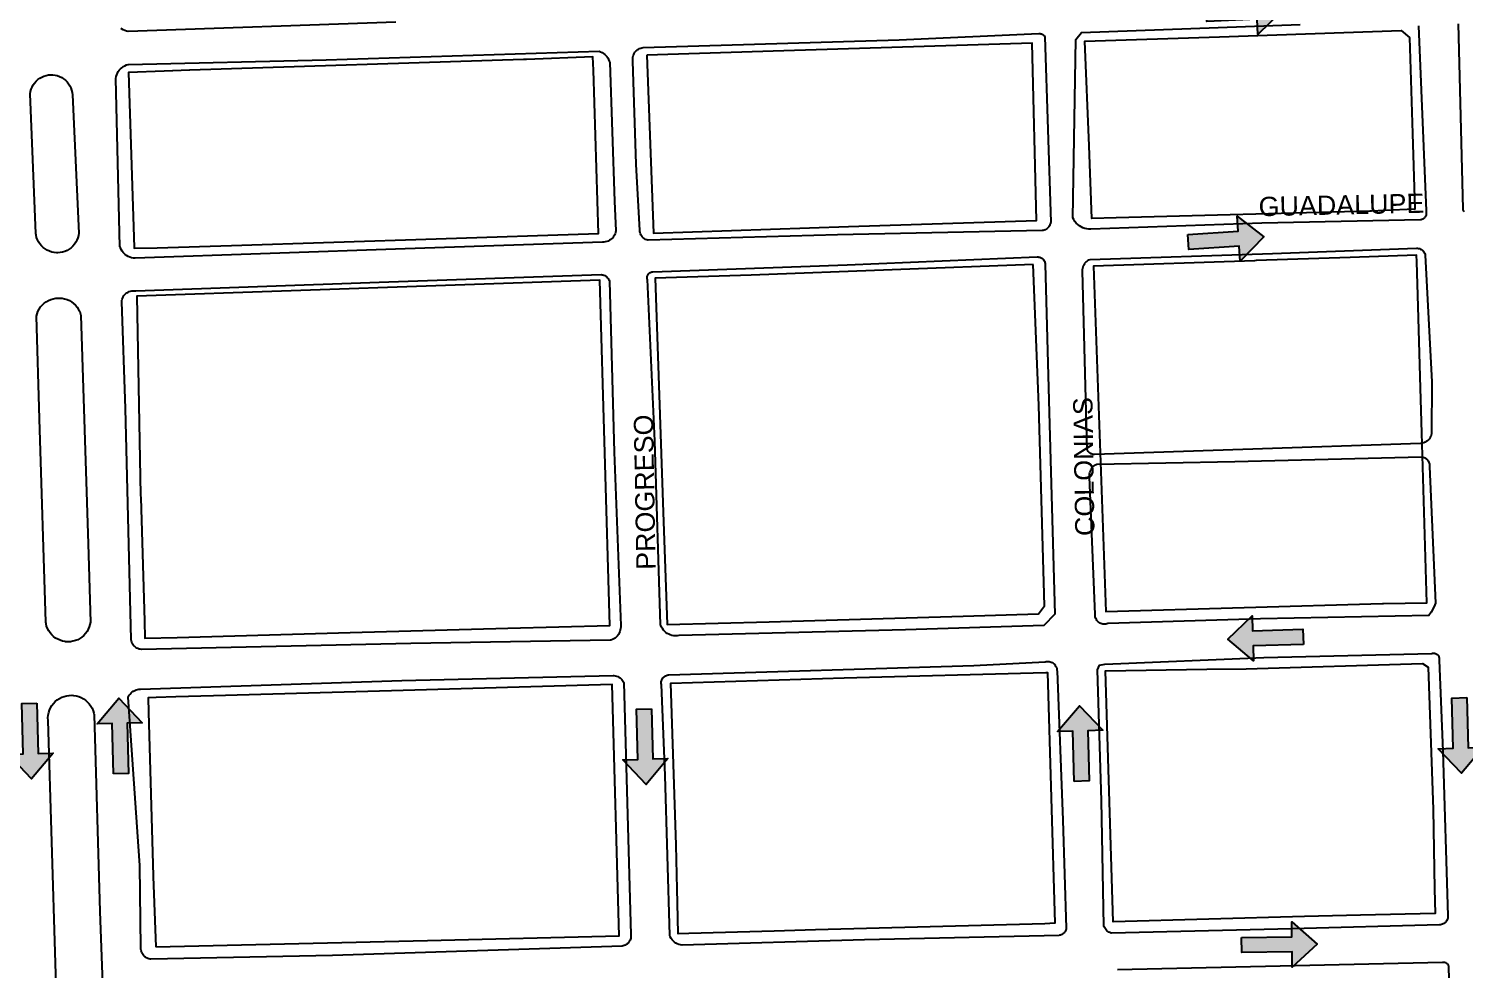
# Model space of a CAD drawing. Header units: metres. Extents: x 668617 to 675126, y 2286318 to 2293677.
# Drawn here: x 673678.4 to 674051.4, y 2290569 to 2290813.5 of the extents above; entities that cross this region are included whole.
import ezdxf

# ---------------------------------------------------------------- set-up
doc = ezdxf.new("R2010")
doc.units = ezdxf.units.M
doc.header["$MEASUREMENT"] = 0
for name, color, linetype in [('0_SENTIDO-VIAL', 30, 'Continuous'), ('DMTG-BANQUETA', 252, 'Continuous'), ('DMTG-CAMELLON', 252, 'Continuous'), ('DMTG-MANZANA', 253, 'Continuous'), ('DMTG-NOM-CALLES', 251, 'Continuous'), ('DMTG-TRAZA-BASE', 7, 'Continuous'), ('DMTG_SECCIONES_VIALES', 250, 'Continuous')]:
    doc.layers.add(name, color=color, linetype=linetype)
doc.styles.get("Standard").update_dxf_attribs({"font": 'arial.ttf'})

# ---------------------------------------------------------------- blocks, each defined once
blk = doc.blocks.new('traza_base_proyecto')
at = {"layer": '0_SENTIDO-VIAL'}
for points in [[(2427.6, -1831.99), (2440.66, -1831.45), (2440.5, -1827.53), (2447.27, -1833.14), (2440.98, -1839.29), (2440.82, -1835.37), (2427.76, -1835.91)], [(2422.84, -1891.27), (2435.88, -1890.41), (2435.62, -1886.5), (2442.53, -1891.93), (2436.4, -1898.23), (2436.14, -1894.32), (2423.1, -1895.18)], [(2452.81, -1997.83), (2439.75, -1998.23), (2439.87, -2002.15), (2433.15, -1996.47), (2439.5, -1990.39), (2439.62, -1994.31), (2452.69, -1993.91)], [(2123.73, -2013.12), (2124.09, -2026.19), (2128.01, -2026.08), (2122.31, -2032.77), (2116.25, -2026.4), (2120.17, -2026.29), (2119.81, -2013.23)], [(2143.64, -2031.48), (2143.28, -2018.41), (2139.36, -2018.52), (2145.06, -2011.82), (2151.12, -2018.19), (2147.2, -2018.3), (2147.56, -2031.37)], [(2393.24, -2033.44), (2392.88, -2020.38), (2388.96, -2020.48), (2394.66, -2013.79), (2400.72, -2020.16), (2396.8, -2020.27), (2397.16, -2033.33)], [(2495.29, -2011.67), (2495.65, -2024.74), (2499.57, -2024.63), (2493.87, -2031.32), (2487.81, -2024.95), (2491.73, -2024.85), (2491.37, -2011.78)], [(2283.43, -2014.56), (2283.79, -2027.62), (2287.71, -2027.52), (2282.01, -2034.21), (2275.95, -2027.84), (2279.87, -2027.73), (2279.51, -2014.67)], [(2436.76, -2074.01), (2449.83, -2073.85), (2449.79, -2069.93), (2456.39, -2075.73), (2449.93, -2081.69), (2449.88, -2077.77), (2436.81, -2077.93)]]:
    blk.add_hatch(color=256, dxfattribs=at).paths.add_polyline_path(points)
for points in [[(2427.6, -1831.99), (2440.66, -1831.45), (2440.5, -1827.53), (2447.27, -1833.14), (2440.98, -1839.29), (2440.82, -1835.37), (2427.76, -1835.91)], [(2422.84, -1891.27), (2435.88, -1890.41), (2435.62, -1886.5), (2442.53, -1891.93), (2436.4, -1898.23), (2436.14, -1894.32), (2423.1, -1895.18)], [(2452.81, -1997.83), (2439.75, -1998.23), (2439.87, -2002.15), (2433.15, -1996.47), (2439.5, -1990.39), (2439.62, -1994.31), (2452.69, -1993.91)], [(2123.73, -2013.12), (2124.09, -2026.19), (2128.01, -2026.08), (2122.31, -2032.77), (2116.25, -2026.4), (2120.17, -2026.29), (2119.81, -2013.23)], [(2143.64, -2031.48), (2143.28, -2018.41), (2139.36, -2018.52), (2145.06, -2011.82), (2151.12, -2018.19), (2147.2, -2018.3), (2147.56, -2031.37)], [(2393.24, -2033.44), (2392.88, -2020.38), (2388.96, -2020.48), (2394.66, -2013.79), (2400.72, -2020.16), (2396.8, -2020.27), (2397.16, -2033.33)], [(2495.29, -2011.67), (2495.65, -2024.74), (2499.57, -2024.63), (2493.87, -2031.32), (2487.81, -2024.95), (2491.73, -2024.85), (2491.37, -2011.78)], [(2283.43, -2014.56), (2283.79, -2027.62), (2287.71, -2027.52), (2282.01, -2034.21), (2275.95, -2027.84), (2279.87, -2027.73), (2279.51, -2014.67)], [(2436.76, -2074.01), (2449.83, -2073.85), (2449.79, -2069.93), (2456.39, -2075.73), (2449.93, -2081.69), (2449.88, -2077.77), (2436.81, -2077.93)]]:
    blk.add_lwpolyline(points, close=True, dxfattribs=at)
at = {"layer": 'DMTG-BANQUETA', "linetype": 'Continuous', "lineweight": 25}
for points in [[(2217.05, -1836.09, 0), (2147.46, -1838.51, 0), (2147, -1838.42, 0), (2146.55, -1838.29, 0), (2146.12, -1838.1, 0), (2145.72, -1837.87, 0), (2145.59, -1837.79, 0)], [(2494.65, -1885.44, 0), (2494.53, -1885.26, 0), (2494.43, -1885.06, 0), (2494.35, -1884.85, 0), (2494.3, -1884.64, 0), (2493.11, -1836.54, 0)], [(2482.77, -1837.07, 0), (2484.69, -1885.16, 0), (2484.74, -1885.37, 0), (2484.76, -1885.58, 0), (2484.76, -1885.79, 0), (2484.74, -1886, 0), (2484.69, -1886.21, 0), (2484.62, -1886.41, 0), (2484.55, -1886.55, 0), (2484.44, -1886.74, 0), (2484.32, -1886.91, 0), (2484.17, -1887.06, 0), (2484.01, -1887.2, 0), (2483.83, -1887.32, 0), (2483.64, -1887.41, 0), (2483.44, -1887.49, 0), (2483.29, -1887.53, 0), (2442.06, -1888.38, 0), (2397.63, -1889.92, 0), (2397.08, -1889.91, 0), (2396.54, -1889.84, 0), (2396.01, -1889.72, 0), (2395.49, -1889.53, 0), (2395.06, -1889.33, 0), (2394.61, -1889.04, 0), (2394.18, -1888.7, 0), (2393.79, -1888.32, 0), (2393.45, -1887.89, 0), (2393.16, -1887.43, 0), (2392.92, -1886.95, 0), (2393.68, -1840.61, 0), (2395.13, -1838.78, 0), (2452.03, -1836.73, 0)], [(2404.51, -2082.3, 0), (2454.47, -2081.25, 0), (2488.94, -2080.43, 0), (2489.09, -2080.41, 0), (2489.24, -2080.41, 0), (2489.39, -2080.42, 0), (2489.54, -2080.45, 0), (2489.68, -2080.5, 0), (2489.82, -2080.56, 0), (2489.91, -2080.61, 0), (2490.03, -2080.7, 0), (2490.14, -2080.8, 0), (2490.24, -2080.91, 0), (2490.33, -2081.04, 0), (2490.4, -2081.17, 0), (2490.46, -2081.31, 0), (2490.5, -2081.45, 0), (2490.53, -2081.6, 0), (2490.54, -2081.75, 0), (2490.54, -2081.8, 0), (2491.66, -2119.71, 0)]]:
    blk.add_polyline3d(points, dxfattribs=at)
for points in [[(2385.13, -1839.34, 0), (2385.29, -1839.46, 0), (2385.3, -1839.46, 0), (2385.44, -1839.6, 0), (2385.57, -1839.75, 0), (2385.68, -1839.92, 0), (2387.18, -1888.06, 0), (2387.15, -1888.26, 0), (2387.09, -1888.53, 0), (2386.98, -1888.79, 0), (2386.87, -1889.04, 0), (2386.72, -1889.28, 0), (2386.54, -1889.49, 0), (2386.44, -1889.59, 0), (2386.24, -1889.77, 0), (2386.01, -1889.93, 0), (2385.76, -1890.06, 0), (2385.51, -1890.16, 0), (2385.24, -1890.24, 0), (2384.96, -1890.28, 0), (2331.77, -1891.41, 0), (2282.59, -1892.8, 0), (2282.48, -1892.78, 0), (2282.19, -1892.7, 0), (2281.91, -1892.59, 0), (2281.65, -1892.45, 0), (2281.41, -1892.28, 0), (2281.19, -1892.08, 0), (2281, -1891.88, 0), (2280.82, -1891.64, 0), (2280.68, -1891.38, 0), (2280.56, -1891.11, 0), (2280.47, -1890.82, 0), (2280.42, -1890.53, 0), (2280.4, -1890.23, 0), (2279.45, -1873.06, 0), (2278.63, -1846.27, 0), (2278.62, -1846.22, 0), (2278.59, -1845.88, 0), (2278.59, -1845.54, 0), (2278.63, -1845.2, 0), (2278.69, -1844.87, 0), (2278.82, -1844.55, 0), (2278.97, -1844.24, 0), (2279.15, -1843.95, 0), (2279.36, -1843.68, 0), (2279.61, -1843.44, 0), (2279.74, -1843.33, 0), (2280.02, -1843.14, 0), (2280.32, -1842.97, 0), (2280.63, -1842.84, 0), (2280.96, -1842.75, 0), (2281.3, -1842.69, 0), (2347.81, -1840.73, 0), (2384.05, -1839.05, 0), (2384.18, -1839.05, 0), (2384.39, -1839.06, 0), (2384.58, -1839.1, 0), (2384.77, -1839.16, 0), (2384.96, -1839.24, 0)], [(2219.43, -1895.03, 0), (2149.3, -1897.49, 0), (2148.82, -1897.45, 0), (2148.35, -1897.36, 0), (2147.89, -1897.22, 0), (2147.45, -1897.02, 0), (2147.04, -1896.78, 0), (2146.65, -1896.49, 0), (2146.51, -1896.36, 0), (2146.17, -1896.02, 0), (2145.87, -1895.64, 0), (2145.63, -1895.23, 0), (2145.43, -1894.79, 0), (2145.33, -1894.52, 0), (2144.26, -1850.74, 0), (2144.34, -1850.27, 0), (2144.47, -1849.82, 0), (2144.65, -1849.38, 0), (2144.88, -1848.96, 0), (2145.15, -1848.58, 0), (2145.43, -1848.26, 0), (2145.78, -1847.94, 0), (2146.16, -1847.66, 0), (2146.58, -1847.42, 0), (2147.01, -1847.23, 0), (2147.46, -1847.1, 0), (2147.54, -1847.08, 0), (2198.93, -1845.89, 0), (2269.8, -1843.66, 0), (2270.22, -1843.81, 0), (2270.63, -1844, 0), (2271, -1844.24, 0), (2271.35, -1844.53, 0), (2271.67, -1844.84, 0), (2271.81, -1845.03, 0), (2272.08, -1845.4, 0), (2272.29, -1845.79, 0), (2272.46, -1846.21, 0), (2272.57, -1846.6, 0), (2273.79, -1882.62, 0), (2274.18, -1890.38, 0), (2274.1, -1890.76, 0), (2273.97, -1891.13, 0), (2273.8, -1891.48, 0), (2273.59, -1891.82, 0), (2273.35, -1892.13, 0), (2273.08, -1892.4, 0), (2272.85, -1892.59, 0), (2272.53, -1892.81, 0), (2272.18, -1892.99, 0), (2271.81, -1893.14, 0), (2271.44, -1893.24, 0), (2271.05, -1893.29, 0), (2270.74, -1893.31, 0)], [(2398.58, -1948.45, 0), (2398.37, -1948.46, 0), (2398.17, -1948.45, 0), (2397.97, -1948.41, 0), (2397.78, -1948.35, 0), (2397.59, -1948.27, 0), (2397.41, -1948.17, 0), (2397.38, -1948.15, 0), (2397.21, -1948.03, 0), (2397.07, -1947.89, 0), (2396.94, -1947.73, 0), (2396.82, -1947.56, 0), (2396.73, -1947.38, 0), (2396.67, -1947.23, 0), (2395.46, -1900.71, 0), (2395.46, -1900.37, 0), (2395.51, -1900.04, 0), (2395.59, -1899.71, 0), (2395.71, -1899.39, 0), (2395.86, -1899.08, 0), (2396.04, -1898.8, 0), (2396.06, -1898.78, 0), (2396.28, -1898.52, 0), (2396.52, -1898.28, 0), (2396.79, -1898.08, 0), (2397.08, -1897.9, 0), (2397.39, -1897.76, 0), (2397.4, -1897.76, 0), (2444.76, -1896.23, 0), (2482.23, -1894.84, 0), (2482.5, -1894.85, 0), (2482.75, -1894.9, 0), (2483, -1894.97, 0), (2483.24, -1895.07, 0), (2483.46, -1895.19, 0), (2483.68, -1895.34, 0), (2483.75, -1895.4, 0), (2483.94, -1895.58, 0), (2484.1, -1895.78, 0), (2484.24, -1896, 0), (2484.36, -1896.23, 0), (2484.44, -1896.47, 0), (2484.5, -1896.71, 0), (2486.19, -1929.63, 0), (2486.14, -1943.11, 0), (2486.05, -1943.44, 0), (2485.93, -1943.77, 0), (2485.77, -1944.08, 0), (2485.58, -1944.37, 0), (2485.36, -1944.63, 0), (2485.1, -1944.87, 0), (2485.04, -1944.93, 0), (2484.75, -1945.13, 0), (2484.45, -1945.3, 0), (2484.13, -1945.44, 0), (2483.8, -1945.53, 0), (2483.46, -1945.59, 0), (2483.27, -1945.61, 0), (2437.06, -1947.16, 0)], [(2290.11, -1995.58, 0), (2289.65, -1995.61, 0), (2289.2, -1995.58, 0), (2288.76, -1995.5, 0), (2288.31, -1995.38, 0), (2287.9, -1995.2, 0), (2287.54, -1995, 0), (2287.17, -1994.74, 0), (2286.83, -1994.44, 0), (2286.52, -1994.1, 0), (2286.26, -1993.74, 0), (2286.04, -1993.34, 0), (2285.86, -1992.92, 0), (2285.81, -1992.78, 0), (2284.28, -1944.95, 0), (2282.38, -1903, 0), (2282.34, -1902.83, 0), (2282.31, -1902.67, 0), (2282.3, -1902.5, 0), (2282.31, -1902.33, 0), (2282.34, -1902.16, 0), (2282.39, -1902, 0), (2282.46, -1901.85, 0), (2282.54, -1901.7, 0), (2282.64, -1901.56, 0), (2282.76, -1901.44, 0), (2282.79, -1901.41, 0), (2282.92, -1901.3, 0), (2283.06, -1901.21, 0), (2283.21, -1901.14, 0), (2283.37, -1901.08, 0), (2283.52, -1901.04, 0), (2283.69, -1901.02, 0), (2283.79, -1901.01, 0), (2334.31, -1899.22, 0), (2383.68, -1897.13, 0), (2383.9, -1897.12, 0), (2384.11, -1897.15, 0), (2384.32, -1897.19, 0), (2384.52, -1897.26, 0), (2384.71, -1897.35, 0), (2384.89, -1897.46, 0), (2385, -1897.54, 0), (2385.16, -1897.68, 0), (2385.3, -1897.84, 0), (2385.42, -1898.01, 0), (2385.53, -1898.2, 0), (2385.61, -1898.4, 0), (2385.67, -1898.6, 0), (2385.7, -1898.81, 0), (2385.71, -1899, 0), (2386.8, -1937.56, 0), (2388.23, -1989.99, 0), (2385.4, -1992.95, 0), (2349.46, -1994.02, 0), (2290.55, -1995.51, 0)], [(2272.5, -1903.44, 0), (2273.77, -1947.84, 0), (2275.43, -1992.92, 0), (2275.44, -1993.33, 0), (2275.42, -1993.73, 0), (2275.34, -1994.13, 0), (2275.23, -1994.52, 0), (2275.06, -1994.89, 0), (2274.87, -1995.24, 0), (2274.63, -1995.57, 0), (2274.57, -1995.64, 0), (2274.28, -1995.93, 0), (2273.98, -1996.18, 0), (2273.64, -1996.4, 0), (2273.28, -1996.59, 0), (2272.9, -1996.73, 0), (2272.73, -1996.77, 0), (2220.91, -1997.62, 0), (2150.92, -1999.15, 0), (2150.6, -1999.11, 0), (2150.29, -1999.04, 0), (2149.99, -1998.93, 0), (2149.7, -1998.79, 0), (2149.42, -1998.62, 0), (2149.17, -1998.42, 0), (2149.1, -1998.35, 0), (2148.88, -1998.12, 0), (2148.69, -1997.86, 0), (2148.53, -1997.58, 0), (2148.4, -1997.29, 0), (2148.3, -1996.98, 0), (2148.24, -1996.67, 0), (2148.23, -1996.59, 0), (2146.8, -1936.56, 0), (2145.78, -1908.76, 0), (2145.83, -1908.42, 0), (2145.91, -1908.09, 0), (2146.03, -1907.77, 0), (2146.18, -1907.46, 0), (2146.37, -1907.17, 0), (2146.59, -1906.91, 0), (2146.83, -1906.67, 0), (2147.11, -1906.46, 0), (2147.15, -1906.43, 0), (2147.45, -1906.26, 0), (2147.76, -1906.12, 0), (2148.09, -1906.02, 0), (2148.43, -1905.96, 0), (2148.77, -1905.93, 0), (2149.11, -1905.94, 0), (2149.42, -1905.98, 0), (2212.69, -1903.71, 0), (2270.32, -1901.73, 0), (2270.58, -1901.75, 0), (2270.82, -1901.8, 0), (2271.07, -1901.87, 0), (2271.31, -1901.97, 0), (2271.53, -1902.1, 0), (2271.74, -1902.25, 0), (2271.83, -1902.33, 0), (2272.01, -1902.52, 0), (2272.17, -1902.72, 0), (2272.3, -1902.94, 0), (2272.41, -1903.17, 0), (2272.49, -1903.42, 0)], [(2401.23, -1992.58, 0), (2400.97, -1992.58, 0), (2400.71, -1992.55, 0), (2400.45, -1992.5, 0), (2400.19, -1992.41, 0), (2399.96, -1992.3, 0), (2399.73, -1992.16, 0), (2399.53, -1992, 0), (2399.53, -1991.99, 0), (2399.34, -1991.81, 0), (2399.17, -1991.6, 0), (2399.03, -1991.38, 0), (2398.91, -1991.14, 0), (2398.82, -1990.9, 0), (2398.76, -1990.64, 0), (2398.73, -1990.38, 0), (2398.73, -1990.11, 0), (2398.73, -1990.03, 0), (2397.28, -1954.29, 0), (2397.27, -1953.92, 0), (2397.29, -1953.54, 0), (2397.36, -1953.17, 0), (2397.47, -1952.81, 0), (2397.62, -1952.47, 0), (2397.77, -1952.2, 0), (2397.98, -1951.89, 0), (2398.23, -1951.61, 0), (2398.51, -1951.36, 0), (2398.81, -1951.14, 0), (2399.14, -1950.95, 0), (2435.05, -1950.27, 0), (2483.5, -1949.12, 0), (2483.74, -1949.14, 0), (2483.97, -1949.19, 0), (2484.2, -1949.26, 0), (2484.42, -1949.36, 0), (2484.63, -1949.48, 0), (2484.83, -1949.63, 0), (2484.93, -1949.72, 0), (2485.1, -1949.9, 0), (2485.24, -1950.09, 0), (2485.36, -1950.3, 0), (2485.46, -1950.52, 0), (2485.53, -1950.75, 0), (2485.57, -1950.99, 0), (2485.59, -1951.23, 0), (2485.58, -1951.47, 0), (2485.57, -1951.57, 0), (2487.17, -1987.12, 0), (2486.79, -1988.01, 0), (2486.03, -1989.44, 0), (2485.46, -1990.3, 0), (2441.65, -1991.18, 0), (2402, -1992.39, 0), (2401.75, -1992.48, 0), (2401.5, -1992.55, 0)], [(2338.75, -2074.6, 0), (2291.38, -2076.01, 0), (2290.96, -2075.94, 0), (2290.54, -2075.83, 0), (2290.14, -2075.66, 0), (2289.76, -2075.46, 0), (2289.75, -2075.45, 0), (2289.4, -2075.2, 0), (2289.08, -2074.91, 0), (2288.79, -2074.59, 0), (2288.54, -2074.24, 0), (2288.33, -2073.86, 0), (2288.19, -2073.53, 0), (2287.03, -2031.88, 0), (2286.01, -2008.26, 0), (2285.98, -2008.03, 0), (2285.97, -2007.8, 0), (2285.98, -2007.57, 0), (2286.02, -2007.35, 0), (2286.09, -2007.12, 0), (2286.18, -2006.91, 0), (2286.27, -2006.75, 0), (2286.4, -2006.56, 0), (2286.55, -2006.39, 0), (2286.72, -2006.23, 0), (2286.91, -2006.1, 0), (2287.11, -2005.98, 0), (2287.32, -2005.89, 0), (2287.54, -2005.82, 0), (2287.76, -2005.78, 0), (2287.92, -2005.77, 0), (2367.21, -2003.29, 0), (2385.69, -2002.33, 0), (2385.96, -2002.27, 0), (2386.24, -2002.25, 0), (2386.52, -2002.25, 0), (2386.79, -2002.29, 0), (2387.06, -2002.35, 0), (2387.32, -2002.45, 0), (2387.57, -2002.57, 0), (2387.8, -2002.72, 0), (2388.01, -2002.9, 0), (2388.2, -2003.1, 0), (2388.37, -2003.31, 0), (2388.51, -2003.54, 0), (2388.63, -2003.79, 0), (2388.72, -2004.06, 0), (2388.78, -2004.33, 0), (2388.8, -2004.6, 0), (2388.81, -2004.73, 0), (2390.29, -2043.56, 0), (2391.19, -2071.59, 0), (2391.16, -2071.82, 0), (2391.1, -2072.04, 0), (2391.01, -2072.26, 0), (2390.9, -2072.47, 0), (2390.77, -2072.66, 0), (2390.66, -2072.79, 0), (2390.5, -2072.96, 0), (2390.31, -2073.1, 0), (2390.12, -2073.22, 0), (2389.91, -2073.32, 0), (2389.68, -2073.4, 0), (2389.45, -2073.45, 0), (2389.4, -2073.46, 0)], [(2449.81, -2071.76, 0), (2402.95, -2072.9, 0), (2402.84, -2072.87, 0), (2402.55, -2072.76, 0), (2402.28, -2072.62, 0), (2402.02, -2072.45, 0), (2401.78, -2072.25, 0), (2401.56, -2072.03, 0), (2401.38, -2071.79, 0), (2401.22, -2071.52, 0), (2401.09, -2071.24, 0), (2400.99, -2070.95, 0), (2400.35, -2038.52, 0), (2399.35, -2004.47, 0), (2399.83, -2003.27, 0), (2401.22, -2002.94, 0), (2442.56, -2001.21, 0), (2486.18, -2000.22, 0), (2486.23, -2000.2, 0), (2486.39, -2000.16, 0), (2486.55, -2000.14, 0), (2486.72, -2000.13, 0), (2486.88, -2000.14, 0), (2487.03, -2000.18, 0), (2487.19, -2000.23, 0), (2487.34, -2000.29, 0), (2487.48, -2000.37, 0), (2487.62, -2000.47, 0), (2487.72, -2000.57, 0), (2487.83, -2000.7, 0), (2487.92, -2000.83, 0), (2488, -2000.98, 0), (2488.06, -2001.13, 0), (2488.1, -2001.29, 0), (2488.13, -2001.45, 0), (2488.14, -2001.61, 0), (2488.12, -2001.77, 0), (2488.09, -2001.93, 0), (2489.07, -2025.6, 0), (2490.36, -2068.37, 0), (2490.37, -2068.49, 0), (2490.36, -2068.73, 0), (2490.33, -2068.97, 0), (2490.27, -2069.2, 0), (2490.19, -2069.42, 0), (2490.08, -2069.64, 0), (2489.95, -2069.84, 0), (2489.9, -2069.91, 0), (2489.74, -2070.09, 0), (2489.56, -2070.24, 0), (2489.36, -2070.38, 0), (2489.15, -2070.5, 0), (2488.93, -2070.59, 0), (2488.7, -2070.65, 0), (2488.46, -2070.69, 0), (2488.22, -2070.71, 0)], [(2200.51, -2078.72, 0), (2153.37, -2079.67, 0), (2153.17, -2079.64, 0), (2152.86, -2079.57, 0), (2152.55, -2079.46, 0), (2152.25, -2079.32, 0), (2151.98, -2079.14, 0), (2151.81, -2079.02, 0), (2151.57, -2078.8, 0), (2151.36, -2078.55, 0), (2151.18, -2078.28, 0), (2151.02, -2077.99, 0), (2150.9, -2077.69, 0), (2150.82, -2077.37, 0), (2150.77, -2077.05, 0), (2150.75, -2076.72, 0), (2150.46, -2055.3, 0), (2147.46, -2011.58, 0), (2147.55, -2011.38, 0), (2147.73, -2011.05, 0), (2147.95, -2010.74, 0), (2148.2, -2010.45, 0), (2148.48, -2010.2, 0), (2148.79, -2009.98, 0), (2148.83, -2009.96, 0), (2149.17, -2009.78, 0), (2149.52, -2009.64, 0), (2149.89, -2009.53, 0), (2150.26, -2009.48, 0), (2150.64, -2009.46, 0), (2218.58, -2007.18, 0), (2273.52, -2005.92, 0), (2273.69, -2005.93, 0), (2274.04, -2005.97, 0), (2274.36, -2006.06, 0), (2274.68, -2006.18, 0), (2274.98, -2006.33, 0), (2275.26, -2006.52, 0), (2275.47, -2006.69, 0), (2275.7, -2006.93, 0), (2275.91, -2007.19, 0), (2276.09, -2007.48, 0), (2276.24, -2007.78, 0), (2278.07, -2073.29, 0), (2278.07, -2073.32, 0), (2278.1, -2073.6, 0), (2278.09, -2073.89, 0), (2278.05, -2074.18, 0), (2277.98, -2074.46, 0), (2277.88, -2074.73, 0), (2277.75, -2074.99, 0), (2277.59, -2075.23, 0), (2277.52, -2075.31, 0), (2277.33, -2075.53, 0), (2277.11, -2075.72, 0), (2276.87, -2075.88, 0), (2276.62, -2076.02, 0), (2276.35, -2076.13, 0), (2276.07, -2076.2, 0), (2275.78, -2076.25, 0)]]:
    blk.add_polyline3d(points, close=True, dxfattribs=at)
at = {"layer": 'DMTG-CAMELLON', "linetype": 'Continuous', "lineweight": 25}
for points in [[(2129.78, -1896, 0), (2129.15, -1896.05, 0), (2128.81, -1896.04, 0), (2128.19, -1895.98, 0), (2127.58, -1895.85, 0), (2126.98, -1895.65, 0), (2126.41, -1895.39, 0), (2125.87, -1895.06, 0), (2125.37, -1894.67, 0), (2124.92, -1894.24, 0), (2124.51, -1893.75, 0), (2124.18, -1893.22, 0), (2123.9, -1892.66, 0), (2123.68, -1892.07, 0), (2123.53, -1891.46, 0), (2123.48, -1891.08, 0), (2122.02, -1854.75, 0), (2122.1, -1854.15, 0), (2122.27, -1853.55, 0), (2122.49, -1852.98, 0), (2122.78, -1852.44, 0), (2123.13, -1851.93, 0), (2123.53, -1851.46, 0), (2123.98, -1851.04, 0), (2124.47, -1850.68, 0), (2125, -1850.37, 0), (2125.56, -1850.12, 0), (2126.15, -1849.94, 0), (2126.76, -1849.83, 0), (2127.37, -1849.78, 0), (2127.84, -1849.79, 0), (2128.45, -1849.87, 0), (2129.05, -1850.01, 0), (2129.63, -1850.22, 0), (2130.18, -1850.49, 0), (2130.69, -1850.82, 0), (2131.17, -1851.21, 0), (2131.6, -1851.65, 0), (2131.98, -1852.13, 0), (2132.3, -1852.66, 0), (2132.56, -1853.21, 0), (2132.76, -1853.79, 0), (2132.89, -1854.4, 0), (2132.95, -1854.99, 0), (2134.63, -1890.96, 0), (2134.54, -1891.58, 0), (2134.38, -1892.19, 0), (2134.15, -1892.78, 0), (2133.85, -1893.33, 0), (2133.5, -1893.85, 0), (2133.09, -1894.33, 0), (2132.63, -1894.76, 0), (2132.11, -1895.13, 0), (2131.58, -1895.45, 0), (2131, -1895.7, 0), (2130.4, -1895.88, 0)], [(2132.46, -1997.14, 0), (2131.81, -1997.17, 0), (2131.16, -1997.13, 0), (2131.01, -1997.11, 0), (2130.37, -1996.98, 0), (2129.75, -1996.78, 0), (2129.15, -1996.51, 0), (2128.59, -1996.18, 0), (2128.07, -1995.78, 0), (2127.59, -1995.33, 0), (2127.17, -1994.83, 0), (2126.81, -1994.29, 0), (2126.51, -1993.7, 0), (2126.28, -1993.09, 0), (2126.12, -1992.46, 0), (2126.06, -1992.1, 0), (2124.43, -1939.18, 0), (2123.62, -1912.54, 0), (2123.79, -1911.9, 0), (2124.02, -1911.28, 0), (2124.34, -1910.69, 0), (2124.71, -1910.14, 0), (2125.14, -1909.64, 0), (2125.63, -1909.18, 0), (2126.15, -1908.79, 0), (2126.74, -1908.45, 0), (2127.35, -1908.18, 0), (2127.98, -1907.99, 0), (2128.64, -1907.86, 0), (2129.3, -1907.81, 0), (2129.63, -1907.81, 0), (2130.3, -1907.87, 0), (2130.94, -1908.01, 0), (2131.58, -1908.21, 0), (2132.18, -1908.49, 0), (2132.76, -1908.83, 0), (2133.28, -1909.23, 0), (2133.76, -1909.69, 0), (2134.19, -1910.2, 0), (2134.56, -1910.76, 0), (2134.86, -1911.35, 0), (2135.09, -1911.97, 0), (2135.19, -1912.39, 0), (2137.08, -1971.72, 0), (2137.64, -1992.02, 0), (2137.53, -1992.67, 0), (2137.34, -1993.3, 0), (2137.08, -1993.9, 0), (2136.77, -1994.47, 0), (2136.39, -1995, 0), (2135.95, -1995.49, 0), (2135.46, -1995.92, 0), (2134.92, -1996.3, 0), (2134.35, -1996.61, 0), (2133.74, -1996.86, 0), (2133.11, -1997.03, 0)]]:
    blk.add_polyline3d(points, close=True, dxfattribs=at)
blk.add_polyline3d([(2129.57, -2112.2, 0), (2126.63, -2017.58, 0), (2126.61, -2016.91, 0), (2126.67, -2016.23, 0), (2126.81, -2015.57, 0), (2127.02, -2014.93, 0), (2127.29, -2014.31, 0), (2127.64, -2013.73, 0), (2128.05, -2013.19, 0), (2128.51, -2012.7, 0), (2129.02, -2012.27, 0), (2129.59, -2011.9, 0), (2130.2, -2011.59, 0), (2130.83, -2011.35, 0), (2131.48, -2011.18, 0), (2132.15, -2011.09, 0), (2132.83, -2011.07, 0), (2133.28, -2011.1, 0), (2133.95, -2011.21, 0), (2134.6, -2011.4, 0), (2135.23, -2011.65, 0), (2135.82, -2011.98, 0), (2136.37, -2012.37, 0), (2136.88, -2012.81, 0), (2137.33, -2013.32, 0), (2137.73, -2013.86, 0), (2138.06, -2014.45, 0), (2138.32, -2015.08, 0), (2138.51, -2015.73, 0), (2138.59, -2016.11, 0), (2140.08, -2067.3, 0), (2141.73, -2111.72, 0)], dxfattribs=at)
at = {"layer": 'DMTG-MANZANA', "linetype": 'Continuous', "lineweight": 25}
for points in [[(2470.55, -1885.25, 0), (2470.1, -1885.27, 0), (2404.22, -1886.94, 0), (2397.84, -1887.14, 0), (2397.12, -1868.23, 0), (2396.07, -1841.07, 0), (2430.99, -1839.91, 0), (2478.26, -1838.28, 0), (2480.41, -1840.09, 0), (2481.16, -1865.02, 0), (2481.67, -1881.84, 0), (2481.76, -1884.72, 0), (2473.9, -1885.08, 0)], [(2470.55, -1885.25, 0), (2470.1, -1885.27, 0), (2404.22, -1886.94, 0), (2397.84, -1887.14, 0), (2397.12, -1868.23, 0), (2396.07, -1841.07, 0), (2430.99, -1839.91, 0), (2478.26, -1838.28, 0), (2480.41, -1840.09, 0), (2481.16, -1865.02, 0), (2481.67, -1881.84, 0), (2481.76, -1884.72, 0), (2473.9, -1885.08, 0)], [(2282.26, -1844.72, 0), (2283.93, -1890.97, 0), (2334.65, -1889.19, 0), (2383.49, -1887.66, 0), (2382.39, -1841.57, 0), (2317.83, -1843.56, 0)], [(2282.26, -1844.72, 0), (2283.93, -1890.97, 0), (2334.65, -1889.19, 0), (2383.49, -1887.66, 0), (2382.39, -1841.57, 0), (2317.83, -1843.56, 0)], [(2155.03, -1894.73, 0), (2174.32, -1894.2, 0), (2227.49, -1892.44, 0), (2269.67, -1891.04, 0), (2268.33, -1848.59, 0), (2268.22, -1845.11, 0), (2251, -1845.81, 0), (2250.2, -1845.84, 0), (2163.46, -1848.58, 0), (2156.78, -1848.81, 0), (2147.56, -1849.2, 0), (2148.98, -1894.72, 0), (2148.99, -1894.88, 0)], [(2155.03, -1894.73, 0), (2174.32, -1894.2, 0), (2227.49, -1892.44, 0), (2269.67, -1891.04, 0), (2268.33, -1848.59, 0), (2268.22, -1845.11, 0), (2251, -1845.81, 0), (2250.2, -1845.84, 0), (2163.46, -1848.58, 0), (2156.78, -1848.81, 0), (2147.56, -1849.2, 0), (2148.98, -1894.72, 0), (2148.99, -1894.88, 0)], [(2440.14, -1898.11, 0), (2398.3, -1899.49, 0), (2401.46, -1989.3, 0), (2473.4, -1987.22, 0), (2473.61, -1987.22, 0), (2484.92, -1987.07, 0), (2483.61, -1942.83, 0), (2483.26, -1931.26, 0), (2482.64, -1910.03, 0), (2482.3, -1898.37, 0), (2482.25, -1896.68, 0), (2464.97, -1897.28, 0), (2440.58, -1898.1, 0)], [(2440.14, -1898.11, 0), (2398.3, -1899.49, 0), (2401.46, -1989.3, 0), (2473.4, -1987.22, 0), (2473.61, -1987.22, 0), (2484.92, -1987.07, 0), (2483.61, -1942.83, 0), (2483.26, -1931.26, 0), (2482.64, -1910.03, 0), (2482.3, -1898.37, 0), (2482.25, -1896.68, 0), (2464.97, -1897.28, 0), (2440.58, -1898.1, 0)], [(2382.62, -1899.12, 0), (2309.32, -1901.88, 0), (2284.36, -1902.63, 0), (2286.44, -1963.46, 0), (2287.52, -1992.7, 0), (2314.01, -1991.95, 0), (2364.45, -1990.47, 0), (2383.96, -1989.87, 0), (2385.56, -1987.78, 0), (2384.08, -1935.75, 0)], [(2382.62, -1899.12, 0), (2309.32, -1901.88, 0), (2284.36, -1902.63, 0), (2286.44, -1963.46, 0), (2287.52, -1992.7, 0), (2314.01, -1991.95, 0), (2364.45, -1990.47, 0), (2383.96, -1989.87, 0), (2385.56, -1987.78, 0), (2384.08, -1935.75, 0)], [(2205.1, -1994.75, 0), (2246.15, -1993.59, 0), (2272.64, -1992.94, 0), (2270.01, -1903.15, 0), (2149.68, -1907.35, 0), (2150.7, -1959.05, 0), (2150.71, -1959.74, 0), (2151.68, -1991.72, 0), (2151.82, -1996.21, 0), (2160.19, -1996.02, 0)], [(2205.1, -1994.75, 0), (2246.15, -1993.59, 0), (2272.64, -1992.94, 0), (2270.01, -1903.15, 0), (2149.68, -1907.35, 0), (2150.7, -1959.05, 0), (2150.71, -1959.74, 0), (2151.68, -1991.72, 0), (2151.82, -1996.21, 0), (2160.19, -1996.02, 0)], [(2427.75, -2004.29, 0), (2437.96, -2004.15, 0), (2483.75, -2002.8, 0), (2485.26, -2003.78, 0), (2486.54, -2040.72, 0), (2486.93, -2061.41, 0), (2487.04, -2067.79, 0), (2467.69, -2068.21, 0), (2453.13, -2068.53, 0), (2403.38, -2069.91, 0), (2401.42, -2004.73, 0)], [(2427.75, -2004.29, 0), (2437.96, -2004.15, 0), (2483.75, -2002.8, 0), (2485.26, -2003.78, 0), (2486.54, -2040.72, 0), (2486.93, -2061.41, 0), (2487.04, -2067.79, 0), (2467.69, -2068.21, 0), (2453.13, -2068.53, 0), (2403.38, -2069.91, 0), (2401.42, -2004.73, 0), (2427.75, -2004.29, 0)], [(2315.27, -2072.41, 0), (2293.1, -2073.01, 0), (2290.41, -2073.08, 0), (2290.19, -2065.02, 0), (2290.1, -2061.5, 0), (2289.84, -2050.04, 0), (2288.45, -2007.93, 0), (2333.46, -2006.51, 0), (2385.88, -2005.13, 0), (2386.3, -2005.15, 0), (2388.24, -2070.27, 0), (2385.65, -2070.43, 0), (2326.08, -2072.06, 0)], [(2315.27, -2072.41, 0), (2293.1, -2073.01, 0), (2290.41, -2073.08, 0), (2290.19, -2065.02, 0), (2290.1, -2061.5, 0), (2289.84, -2050.04, 0), (2288.45, -2007.93, 0), (2333.46, -2006.51, 0), (2385.88, -2005.13, 0), (2386.3, -2005.15, 0), (2388.24, -2070.27, 0), (2385.65, -2070.43, 0), (2326.08, -2072.06, 0)], [(2154.66, -2076.44, 0), (2225.23, -2074.8, 0), (2275.07, -2073.58, 0), (2273.18, -2008.26, 0), (2215.87, -2009.9, 0), (2169.67, -2011.23, 0), (2159.87, -2011.51, 0), (2154.73, -2011.67, 0), (2152.62, -2011.73, 0), (2152.72, -2015.41, 0), (2153.91, -2057.98, 0), (2153.92, -2058.14, 0)], [(2154.66, -2076.44, 0), (2225.23, -2074.8, 0), (2275.07, -2073.58, 0), (2273.18, -2008.26, 0), (2215.87, -2009.9, 0), (2169.67, -2011.23, 0), (2159.87, -2011.51, 0), (2154.73, -2011.67, 0), (2152.62, -2011.73, 0), (2152.72, -2015.41, 0), (2153.91, -2057.98, 0), (2153.92, -2058.14, 0)]]:
    blk.add_polyline3d(points, close=True, dxfattribs=at)
for points in [[(2163.43, -1848.58, 0), (2156.78, -1848.81, 0), (2147.56, -1849.2, 0), (2148.98, -1894.72, 0), (2148.99, -1894.88, 0), (2155.03, -1894.73, 0), (2174.32, -1894.2, 0), (2227.49, -1892.44, 0)], [(2473.61, -1987.22, 0), (2484.92, -1987.07, 0), (2483.61, -1942.83, 0)], [(2150.7, -1959.05, 0), (2150.71, -1959.74, 0), (2151.68, -1991.72, 0), (2151.82, -1996.21, 0), (2160.19, -1996.02, 0), (2205.1, -1994.75, 0)], [(2154.73, -2011.67, 0), (2152.62, -2011.73, 0), (2152.72, -2015.41, 0), (2153.91, -2057.98, 0)]]:
    blk.add_polyline3d(points, dxfattribs=at)
at = {"layer": 'DMTG-NOM-CALLES'}
for s, rotation, p in [('GUADALUPE', 1.2084, (2441.24, -1886.55)), ('COLONIAS', 90.8883, (2398.55, -1969.63)), ('PROGRESO', 90.9983, (2284.52, -1978.41))]:
    blk.add_text(s, height=5, rotation=rotation, dxfattribs=at).set_placement(p)

msp = doc.modelspace()

# ---------------------------------------------------------------- linework, layer by layer
at = {"layer": 'DMTG_SECCIONES_VIALES', "color": 6}
msp.add_circle((673067.74788, 2291619.20218), 2058.07959, dxfattribs=at)

# ---------------------------------------------------------------- block references
at = {"layer": 'DMTG-TRAZA-BASE'}
msp.add_blockref('traza_base_proyecto', (671556.78644, 2292651.27973), dxfattribs=at)

doc.saveas('drawing.dxf')
